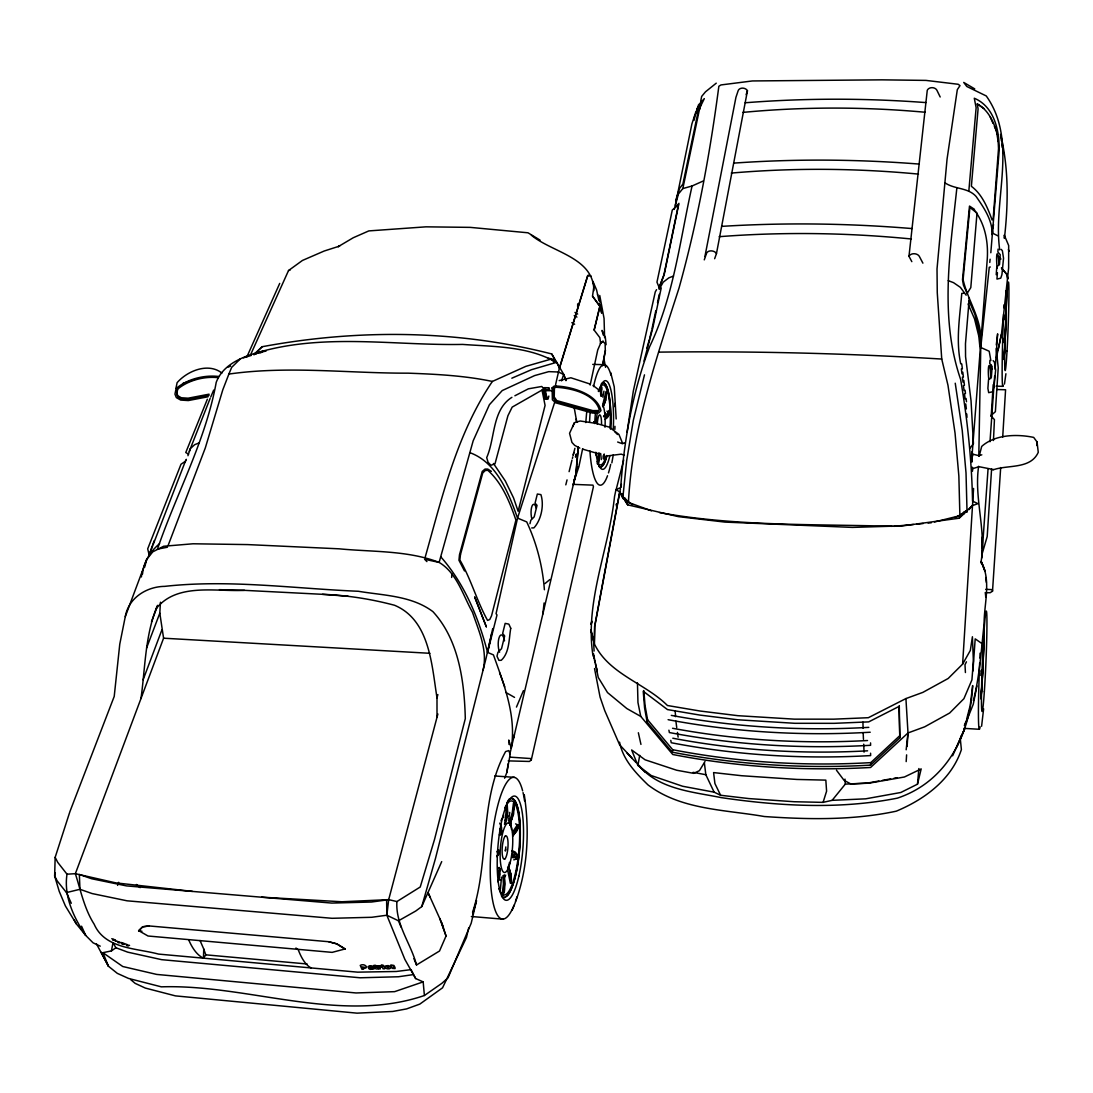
<?xml version="1.0" encoding="UTF-8"?>
<svg xmlns="http://www.w3.org/2000/svg" width="1093" height="1093" viewBox="0 0 1093 1093"><rect width="100%" height="100%" fill="white"/><g stroke="black" fill="none" stroke-linecap="round" stroke-linejoin="round"><path stroke-width="1.5" d="M606.465 391.362L606.205 397.224M577.678 307.242L577.691 303.84M595.439 663.642L598.24 677.428L607.517 692.579L626.863 708.578L640.744 716.407L672.769 754.498C737.816 767.177 804.434 771.234 870.575 767.477L907.996 732.952L924.705 726.804L949.667 713.005L963.903 698.7L971.923 679.901L973.385 661.128L972.415 636.754L970.338 650.431L962.619 664.12L948.178 678.48L922.875 692.375L905.919 698.577L868.348 717.705L833.686 719.167L794.406 719.153L737.857 715.683L699.998 711.01L667.454 705.518C644.802 682.988 608.938 674.231 594.414 643.955L594.756 626.439L620.4 489.036M981.459 561.829L984.902 570.915L981.049 561.474C991.611 580.397 984.028 603.445 984.096 623.994C981.254 649.597 979.779 675.542 973.385 700.599M604.21 453.978L603.787 458.923L603.76 455.084M978.618 466.287C973.89 498.791 986.61 530.57 980.872 562.936M978.795 456.109L980.763 347.465L989.261 267.307L990.313 266.979M981.705 553.864L982.183 550.667M982.074 548.235L982.252 538.644M508.19 763.72L506.838 772.491L504.597 778.216M1036.984 445.589L1037.052 441.968L1033.691 437.405C1017.077 433.907 995.013 434.399 981.692 446.422L979.26 455.877M513.423 803.369L512.193 813.301L508.791 823.248M514.325 805.09L511.961 818.835M483.079 670.091C487.874 650.321 478.625 630.729 472.518 612.367C462.913 595.289 456.956 572.951 439.126 562.403C407.689 550.257 372.412 552.047 339.199 548.823L247.605 544.587L193.01 543.781L163.663 546.254L152.733 551.869L146.735 559.397L125.285 616.602L119.765 644.173L114.218 696.419L69.911 811.607L55.156 857.349L54.65 876.012L59.254 891.437L65.389 905.947L76.291 923.817L85.664 935.389L93.069 942.822L100.255 946.155M81.551 926.208L85.664 935.389C73.682 917.423 63.613 896.287 67.001 874.195L57.751 862.391L55.156 857.349M600.644 394.71L600.563 387.796M188.802 940.076A108.535 39.621 -83.7 0 0 203.462 958.165L203.735 949.011L200.019 940.486M962.619 664.12L973.576 488.434M993.195 384.681L991.187 416.296M604.607 337.669L604.06 318.432L599.756 295.493M593.048 656.073C584.441 602.12 608.91 549.506 614.539 496.495L615.987 489.637L619.786 491.946L627.71 504.857L678.37 516.634L724.96 522.099L852.403 527.4L902.613 525.883L959.094 518.205L967.004 510.704L963.93 511.907M598.308 454.633L597.215 463.733M992.13 234.653C992.69 220.472 983.864 207.602 976.063 196.426C967.865 187.299 954.435 189.499 944.735 182.668M593.936 286.161L592.515 296.162L600.849 307.529L601.669 313.172L599.388 303.308M593.854 290.724C593.895 257.415 551.924 252.387 531.376 235.214M96.526 943.983L108.453 966.253L117.306 973.357L128.509 978.426L161.34 986.842C247.483 983.96 339.923 1024.428 424.398 995.504L423.169 981.883L415.654 978.563L411.05 969.641L396.253 971.486L357.643 972.155L158.471 954.08C136.338 948.082 104.983 949.052 94.162 924.2C84.393 908.925 80.773 890.768 75.362 873.676L163.581 638.203L159.81 613.159L160.439 602.229M982.047 541.841L982.347 536.895M906.179 761.602L906.616 754.867M907.135 746.437L907.996 732.952L905.919 698.577M578.224 447.133L575.82 474.034L509.748 754.539M578.375 447.174L575.97 474.075L573.238 484.95L575.178 476.015M991.583 469.17L987.198 536.554L982.129 553.864M993.455 440.52L994.439 419.63L990.736 415.559M985.135 592.693L990.135 592.72L992.512 591.19L1000.682 467.558M1002.705 437.077L1005.574 389.764L997.062 389.532M972.907 671.047L975.188 638.859L982.156 643.709M981.733 558.004L988.072 468.706M989.985 441.75L994.644 376.006M995.122 369.256L997.636 333.843L996.297 344.951M500.457 888.937L501.496 877.16M674.203 209.419L678.452 193.953L682.824 188.583L699.78 107.838L704.329 98.63L698.441 104.996L696.214 113.112M675.31 205.183L691.896 123.933L695.735 112.196M990.723 364.625L990.49 367.835L992.225 369.161M997.417 272.676L996.953 279.084L1000.764 278.155L1001.939 274.562L1003.538 258.208L1002.377 250.734L1001.174 249.354M390.911 966.786C391.335 969.751 385.665 969.3 384.982 967.278M999.712 249.873C992.676 199.554 1018.43 141.284 986.255 95.952L966.813 86.497L963.725 82.426L974.751 88.902M989.944 360.28L989.711 363.504L992.157 366.428L991.365 377.249L988.537 379.585L987.894 388.343L988.673 392.674L992.676 391.731M996.215 274.712L996.802 266.719L999.508 264.547L1000.218 254.669L997.882 252.032L998.1 249.095M972.224 453.089L980.216 350.006L978.809 336.207L974.532 318.842L968.029 303.991M972.483 471.206L972.729 467.859M499.296 867.473L497.889 876.928M385.064 966.417L387.974 965.543L390.816 966.54M969.313 297.72L965.474 343.735L965.556 356.605L971.035 400.694L973.439 443.621L970.174 448.021M585.78 422.581L586.9 409.656M384.968 967.496L385.078 966.198M386.717 966.335C387.277 968.015 391.526 967.51 386.813 966.622M596.027 455.166L596.231 452.775M968.849 190.797L976.131 107.701L974.3 98.247C994.712 106.772 999.849 131.911 999.07 151.804L990.818 252.743M705.012 761.507L699.465 770.633L693.713 773.352L676.676 770.237L645.089 759.799L631.645 749.962L637.888 765.442L651.237 775.538L682.606 786.25L714.125 792.165L720.615 795.267L748.773 798.573L794.133 801.729L823.084 802.371L832.128 800.336L865.656 798.833L900.823 792.48L917.492 784.173L918.858 768.543M983.618 708.81L981.596 726.271M378.082 967.851L377.987 968.931L376.142 968.945L373.697 967.387M379.244 967.168L379.134 965.761L377.591 965.788L378.765 968.917L380.364 968.876L379.626 966.458C378.547 968.07 382.195 967.592 381.443 966.198M381.293 965.98L381.389 964.9L383.274 965.338L383.178 966.417L379.339 966.089M498.012 867.487L499.952 868.894L498.627 877.378M623.707 459.989L616.151 489.609L620.701 487.574C624.076 439.659 632.765 391.759 649.625 346.672C673.821 296.217 679.983 240.009 692.074 185.988L703.264 180.987M372.153 967.442L372.057 968.521L369.871 968.343M369.502 966.554L369.393 967.633C364.57 966.485 373.888 964.094 374.079 967.933L373.984 969.013L372.412 969.054L372.399 967.783M373.423 966.963L374.257 965.87L374.161 966.95L373.929 965.351L375.514 965.324L377.017 966.239L376.006 967.332L376.101 966.253L377.823 967.442M363.668 968.152L363.559 969.231L361.947 969.272L360.239 965.379C364.939 962.66 369.981 969.136 362.903 968.207M956.853 187.982C950.104 251.663 939.352 317.298 960.624 379.421C967.442 419.671 971.745 460.317 972.538 501.14L977.948 503.641L972.183 505.69L959.094 518.205M899.812 737.898L899.02 706.433L868.703 721.886L834.068 723.334L794.843 723.306L737.789 719.781L699.971 715.095L667.481 709.589L643.231 691.254L644.597 707.95L647.138 722.104L672.277 752.175C737.474 764.854 804.243 768.898 870.52 765.127L899.812 737.898L899.279 705.641M1005.915 373.738L1004.467 384.067M451.641 577.446L451.969 574.126M605.823 392.155L602.981 403.727M511.251 748.159C516.538 715.942 504.051 684.655 493.435 654.898L487.546 652.384C478.57 617.764 464.552 583.812 440.711 556.761M622.75 498.558L626.644 460.85L633.366 420.136L644.487 374.844M632.929 504.57L628.42 502.425C632.26 428.319 656.456 358.012 679.026 288.046C697.416 222.029 709.972 154.099 718.852 86.251L720.956 84.94L752.367 80.95L881.983 79.844L925.99 80.404L958.165 84.27L959.996 85.623L957.304 89.681L947.057 159.127L937.015 268.96L937.261 292.678L941.742 359.05L947.986 385.337L955.05 433.142L958.862 476.07L959.886 515.691L955.118 517.385M499.706 873.799L498.558 880.166M870.52 765.127L870.779 762.627L900.058 735.411M601.574 396.062L601.505 386.703L601.095 396.349L601.56 394.163M989.78 262.457L990.121 259.219M906.165 749.784L907.996 732.952M140.983 698.523C145.328 667.345 145.041 634.76 157.488 605.358M911.835 261.651L908.98 256.295L927.26 90.323A5.137 3.989 2.2 0 1 932.015 87.659A5.137 3.989 2.2 0 1 936.933 90.309L940.185 96.99M542.852 614.02L544.095 602.981M1004.002 339.786L1004.166 338.311M693.959 120.394L697.102 108.576L700.845 104.204L699.821 109.109M415.654 978.563L404.875 959.408L386.84 915.224L388.684 899.635L437.883 713.975M505.827 846.925L505.321 851.037L505.745 849.22M513.765 859.849L516.606 858.948L517.208 855.068L512.877 852.034L512.617 854.139L516.934 857.295M993.906 387.824L995.641 369.912L994.425 362.166L993.168 360.635M970.201 705.477L972.674 685.571C970.42 734.441 946.647 781.659 897.353 798.15C839.397 809.612 779.432 806.156 721.298 797.63C693.044 791.879 659.625 789.556 639.555 766.248M996.42 357.602L1001.475 334.144L1008.634 268.017L1008.675 245.542L1004.262 235.104L1004.412 238.383C1008.347 203.64 1008.798 168.595 1000.587 134.412L1001.42 140.901M993.537 224.639L992.376 229.749L992.868 233.315L997.718 235.733M141.38 576.954L142.035 572.035M142.514 574.057C143.525 561.952 150.41 551.364 159.564 543.686M508.71 819.34L509.762 812.4M555.599 384.599L559.384 368.095L587.665 275.573L591.176 276.133M627.04 432.241L633.325 391.034L655.254 291.954L656.551 289.672M605.454 350.443L602.667 365.622M590.152 385.078L597.721 350.02L600.59 343.38L603.117 341.276M982.962 646.66L982.375 648.818M506.51 820.105L507.671 812.277L507.22 804.53L505.963 820.788L506.51 820.105L504.857 820.283M582.651 448.663L578.866 466.766L574.303 480.414M672.277 752.175L672.701 749.73L647.575 719.7L645.048 705.531L643.818 690.516M602.858 397.183L603.951 391.185M982.047 669.968L981.664 673.589L981.473 670.938M611.848 462.872L613.296 454.784M647.138 722.104L647.575 719.7M637.888 765.442L639.733 755.372M982.17 649.037L982.429 645.744M714.644 258.713L716.475 253.535L747.462 90.719A4.987 3.88 9.9 0 0 742.516 88.123A4.987 3.88 9.9 0 0 738.144 90.746L735.944 97.304L704.917 256.513M101.171 952.249L108.453 966.253L102.92 952.686L111.418 950.91L112.989 942.808L115.926 947.754L127.758 952.167L161.655 959.668L360.116 977.784L398.426 976.759L413.058 974.642M546.555 399.123L544.751 390.584L545.325 387.646M547.825 397.319L546.787 397.346L545.366 390.638L545.598 389.422L548.823 389.491M693.864 119.492L694.356 117.033M548.836 396.076L548.071 399.068L545.024 399.136L543.221 390.611L543.795 387.673L549.028 387.742L549.656 390.297M504.501 824.368L506.127 814.217L505.977 806.402M505.69 822.892L507.398 812.659L506.797 802.344M700.681 101.376L701.665 96.416L705.477 91.826L716.257 83.164M619.635 491.987L594.606 626.467L594.264 643.982L590.862 630.224M976.91 685.967L973.276 704.234L964.682 725.656M176.014 388.042L177.107 382.673C187.422 370.855 208.189 362.302 221.906 373.041M177.476 389.176L176.711 392.947L177.858 395.775L181.329 397.756L188.119 398.194L209.064 394.177M651.974 328.897L655.786 310.822M657.521 302.597L659.243 294.372M591.122 624.185L591.723 621.33M591.286 624.158L591.887 621.302M620.701 487.574L621.398 484.281M960.952 736.095L960.323 739.114L961.389 749.607C951.47 779.664 924.459 799.42 896.287 811.17C852.977 820.433 808.301 819.559 764.349 816.526C725.192 809.64 680.83 809.968 647.971 784.883C635.579 772.806 622.983 759.744 619.553 742.147M998.005 350.498L1001.475 334.144M502.07 894.894L503.422 883.991L502.903 875.698M503.204 894.88L504.638 883.991L504.037 875.725M598.008 464.484L599.019 453.171M55.319 872.952L54.65 876.012L57.232 880.972L66.482 892.585L71.277 903.283M491.809 633.011L487.546 652.384L496.987 615.004L496.072 613.651L517.549 518.096L554.82 401.869M492.724 628.584L486.016 658.451L435.479 858.442L421.761 906.589L415.75 911.015L398.467 920.798L386.84 915.224L371.702 917.287L332.067 918.298L127.075 900.81L92.126 893.568L79.953 889.292L66.482 892.585M499.31 834.847L501.318 833.686L501.742 831.814L501.523 827.278L499.72 823.138M643.996 361.073L652.863 327.668L661.21 287.978L660.541 287.814M508.177 760.878L529.367 761.452L531.266 760.031L593.431 486.699L592.952 485.142L573.224 484.377M609.102 414.151L607.558 417.471L605.071 419.398M468.733 927.779L466.451 937.493L442.556 987.799L419.808 1004.112L406.582 1008.907L392.729 1011.462L357.042 1013.156L175.467 995.887L145.287 988.058L135.122 983.345L130.641 979.574M513.628 737.994L514.407 734.687M576.872 469.58L577.569 466.615M608.965 410.462L607.407 413.468L603.555 416.706M602.516 365.581L605.303 350.402L605.112 343.762L602.967 341.235L600.44 343.339M599.797 306.382L594.073 330.018L599.852 337.641L600.59 343.38M594.223 330.072L599.948 306.423L592.515 296.162M506.838 772.491L510.117 754.73L508.873 750.59L505.608 751.547C478.816 800.896 489.664 860.451 472.559 912.368M917.492 784.173L921.18 768.912L904.417 777L869.017 783.162L850.819 783.941L844.042 780.32L836.459 770.196M575.396 456.806L576.476 454.005L575.642 456.833M649.857 337.682L651.633 330.551M529.955 523.725L530.815 520.254L534.204 516.852L537.046 505.335L535.064 503.149L537.346 494.022L540.898 494.623C544.314 504.993 541.281 519.899 533.931 527.864L531.717 527.946M565.805 484.855L567.048 479.895M569.098 471.643L571.981 460.071M572.39 458.418L572.787 456.847M573.839 452.584L573.128 455.426L574.904 448.308M966.608 719.344L969.805 707.007M437.009 717.281L436.995 697.799L437.869 694.574M144.59 567.363L146.735 559.397M425.136 557.403C442.187 497.055 456.642 434.167 492.383 381.443L525.87 366.346L551.555 358.982L556.761 362.289L531.444 369.707L511.838 378.205M646.796 348.312L649.515 339.117M187.955 455.713L190.127 448.799L194.663 444.687L198.817 443.034M823.084 802.371L826.595 791.168L825.83 780.129L796.906 779.446L741.696 775.729L713.592 772.587L714.918 783.544L720.615 795.267M559.534 368.15L587.815 275.614L588.785 275.176M561.556 380.883L563.633 374.434L558.386 372.003L548.782 371.634L534.586 375.596L502.22 390.57L489.391 404.724L473.16 440.834L439.126 562.403L424.603 559.274L426.912 561.611M675.638 200.634L679.655 188.256L682.852 184.198L698.659 109.04L700.845 104.204L697.102 108.576M511.155 821.403L514.065 805.555L513.614 814.066L509.707 824.955M604.689 403.003L605.645 400.134M746.123 94.654L747.462 90.719M148.771 555.954L185.714 460.358M149.7 553.359L152.378 545.612M704.261 259.861L706.515 253.398A5.356 3.839 10.4 0 1 711.147 250.871A5.356 3.839 10.4 0 1 716.475 253.535M982.429 646.537L982.839 645.348M189.417 451.45L190.469 448.485M117.579 885.371L118.672 882.297M517.795 828.603L512.781 836.213M509.311 869.181L511.059 883.226L511.237 875.343L509.311 869.181L507.603 867.801M143.115 679.791L161.86 629.978M603.623 405.831L606.068 399.095L606.383 392.086L604.087 404.765L602.489 405.708M146.571 648.026L159.81 613.159M151.517 621.644L157.269 606.574M152.856 544.341L154.304 540.557M240.392 358.818L231.675 367.357L228.888 374.066L222.794 389.818L205.306 447.939L168.144 545.421M191.002 446.996L210.17 398.33M518.178 825.229L513.437 832.962L513.546 834.833L516.647 831.336L518.287 827.223L518.178 825.229L515.582 823.849M125.285 616.602C128.509 597.871 146.722 586.545 164.701 586.367C229.011 579.208 293.921 588.581 358.313 591.272C383.575 595.494 411.514 595.617 432.896 611.615C458.882 639.788 464.375 681.649 465.304 718.634L434.549 839.369L420.231 887.01L396.896 901.561L388.684 899.635L341.931 901.766L261.596 897.175M497.93 881.819L499.597 876.982L499.952 868.894M964.368 725.465L966.212 720.874M472.709 914.021L476.507 900.646L471.206 923.189L448.048 977.825L441.886 983.304L424.398 995.504M517.576 824.6L512.562 832.183M516.456 707.075L523.438 690.612M210.758 396.964L213.695 390.078M250.379 355.225L288.525 270.545L302.447 260.448L324.197 251.021L339.65 246.062L338.174 246.676L353.23 237.755L368.819 230.91L425.942 226.838L470.236 227.371L528.001 232.795L540.065 240.118M439.741 918.489L446.04 936.018L439.523 951.006L416.515 964.982L413.933 958.67M185.209 461.806L186.288 459.333M956.785 746.833L964.586 728.963L952.631 755.796M246.922 356.783L279.712 283.401M572.595 426.885L574.453 422.704L580.151 420.983L596.068 423.387L609.238 427.117L618.911 434.413L622.791 443.744M421.761 906.589L441.709 861.612M981.008 671.184L981.459 670.187M980.79 675.406L981.186 672.55M498.531 854.412L496.7 856.652M574.453 422.704L569.562 433.306L571.94 442.405L574.631 445.329L579.809 448.103M658.915 288.333L664.175 274.753L678.944 203.353L676.198 206.55M1004.945 317.557L1005.273 315.235L1004.891 319.675M207.356 399.205L185.769 452.529L188.556 454.155M512.098 910.291C527.81 874.427 530.023 833.085 524.271 794.679M966.444 661.811L964.996 664.722L965.42 672.537M609.211 412.239L605.659 416.501L605.713 418.236L609.279 414.069L609.211 412.239L606.943 411.146M127.048 945.732L127.13 944.557L123.878 943.409L123.454 944.229M122.02 943.887L122.553 943.027L123.933 943.683M122.361 944.215L122.785 943.396L123.892 944.516M112.852 940.322L113.289 939.502L116.459 941.292M115.393 941.21L115.407 939.98L111.773 938.696M659.202 289.413L663.164 282.199L668.834 277.854L673.493 276.051M604.62 414.261L605.385 412.949M509.762 825.16L510.991 823.152M967.414 292.965L970.803 287.623L977.005 213.067L969.901 207.451L963.097 279.74C967.865 300.753 981.992 319.361 980.845 342.013L987.157 260.53C988.564 242.851 985.462 224.516 974.409 210.143M498.709 849.767L496.891 851.693M203.462 958.165L205.798 954.831L203.735 949.011M156.299 608.487C176.984 582.692 215.485 591.805 244.49 590.343L322.462 594.319C346.877 595.234 371.005 599.005 394.587 605.276C429.904 620.127 431.749 665.323 436.995 697.799M969.095 509.611L972.183 505.69M832.128 800.336L845.299 784.118L844.998 779.104M254.123 354.392L262.156 346.727C357.998 328.911 457.079 329.758 551.733 353.954L556.351 362.425C528.438 346.112 494.022 346.713 462.612 344.418C395.693 345.689 326.698 333.379 261.09 351.563C243.438 356.4 223.232 363.846 216.223 382.304C205.703 440.657 176.506 493.449 157.447 549.137L167.448 547.224M260.667 352.848L262.812 351.154L253.918 354.583L262.156 346.727M991.119 415.436L995.381 411.692L998.223 367.917L996.269 348.558M556.269 386.089L554.424 387.66L554.233 397.005L556.802 400.625L592.843 410.626L598.281 410.558M544.956 583.594L549.888 579.522M497.452 852.772L499.132 851.174L499.05 853.346L497.342 855.518M128.236 945.117L129.548 945.39M957.96 516.169L966.936 510.704L959.886 515.691L934.474 521.976M111.418 950.91L115.926 947.754M967.004 510.704L959.886 515.691L964.176 513.601M369.379 967.51L371.593 967.797M184.799 461.683L181.014 464.224L147.692 548.877L149.167 554.916M511.893 397.333C491.946 409.889 495.252 438.293 486.686 457.625L488.106 462.339L490.962 465.263L494.992 463.842L507.917 415.75L512.18 407.115L543.89 388.999L541.786 386.471L528.384 388.821L514.885 395.775M117.211 941.251L121.022 942.822M257.005 353.312L266.146 350.962M253.877 354.61L261.09 351.563M227.795 367.221L230.596 366.1M423.169 981.883L394.628 991.652L356.045 992.963L156.695 974.423L122.771 966.513L102.92 952.686M182.681 383.534L197.068 378.67M372.303 968.863C368.191 971.049 366.661 965.406 371.688 966.718M682.824 188.583L692.074 185.988M243.411 357.848L251.185 355.444M559.179 380.583L570.86 377.768L590.015 384.012M288.525 270.545L290.028 270.121M981.815 454.825L978.836 455.658L972.169 454.019L972.142 461.123M992.909 469.922C1007.678 464.511 1030.494 469.607 1038.268 452.311L1037.052 441.968M209.077 395.324L188.119 399.328L181.329 398.904L177.845 396.923L176.711 394.081L177.735 389.067C188.392 380.159 204.459 376.17 218.204 377.659M208.121 396.759L188.283 400.557L180.673 400.065L176.356 397.606L174.962 394.149L176.096 388.548C187.299 378.957 204.336 374.749 218.901 376.511M624.977 442.938L621.821 443.512L617.654 442.023M868.976 782.807L878.963 781.003M882.297 780.402L890.617 778.899M893.951 778.284L897.285 777.683M149.181 925.949L142.691 926.823L138.688 930.649L148.02 936.004L332.122 952.372L345.21 948.915L336.808 943.819L328.733 941.729L149.181 925.949L142.718 926.755L138.592 930.935L141.953 931.236M228.888 374.066C288.238 365.581 348.435 373.355 408.058 373.164C436.298 374.189 464.662 375.637 492.383 381.443M893.869 526.334L913.42 524.462M916.672 524.148L923.189 523.533M928.08 523.069L931.345 522.755M742.844 112.401C803.478 106.622 864.645 106.731 925.293 112.265M731.285 173.077C793.545 167.694 856.284 168.199 918.489 174.101M607.667 455.89L621.261 454.141L624.308 455.33M963.589 293.252L961.772 293.389C959.791 316.847 955.733 340.497 960.733 363.873M745.166 102.769C805.295 98.028 865.779 98.097 925.908 102.592M719.153 236.689C783.135 231.743 847.526 232.7 911.357 238.984M733.69 163.117C795.417 158.758 857.458 159.209 919.145 164.073M67.001 874.195L75.362 873.676L115.885 882.898L192.436 891.382M721.64 226.374C785.047 222.439 848.728 223.327 912.04 228.574M508.518 820.747L510.732 820.611M845.299 784.118L867.309 783.107M117.935 942.562L118.754 942.781M868.785 727.364C802.795 731.094 736.327 727.432 671.307 715.382M870.219 732.228C802.672 736.135 734.633 732.242 668.11 719.686M867.528 740.521C802.358 744.087 736.737 740.262 672.564 728.266M867.582 750.823C802.467 754.416 736.887 750.399 672.81 738.212M870.779 762.627C804.557 766.398 737.843 762.367 672.701 749.73M659.298 352.124C753.446 350.962 847.758 353.408 941.742 359.05M362.056 966.909L365.007 967.387M543.221 390.611L544.751 390.584M892.202 526.32C814.681 523.984 736.081 526.498 659.544 512.603M545.366 390.638L551.746 390.734M592.748 364.379L604.497 364.679M996.133 386.157L1002.8 386.335M219.461 589.673L244.49 590.343M985.763 589.332L992.335 589.646L992.512 591.19M594.346 422.649L595.371 423.169L593.841 422.212M163.581 638.203L429.918 653.3M963.903 728.348L979.164 729.277M509.639 757.121L530.679 758.542L531.266 760.031M494.705 775.975L514.489 777.342M322.462 594.319L348.134 596.259M471.356 916.508L502.971 919.158M205.798 954.831L307.106 963.985M593.882 421.679L594.975 422.103M993.4 469.512L979.027 466.697L972.442 468.719L972.224 467.162M693.112 772.341L705.832 774.705L714.125 792.165M548.331 358.313L551.555 358.982L556.296 362.398L553.249 361.605M328.733 941.729L336.781 943.901L345.128 949.202M582.583 449.127L598.144 453.636M121.132 942.439L122.443 943.081M126.419 945.185L128.564 945.951M469.853 452.652C496.864 462.421 508.614 493.093 517.549 518.096L526.717 521.908C536.704 543.207 542.62 566.311 544.396 589.755M627.71 504.857L622.901 497.11L628.42 502.425L651.483 510.827M948.246 280.655L953.533 282.663L960.392 287.363L966.157 295.192M603.855 415.764L605.659 416.501M512.221 850.641L515.227 852.075L517.153 854.453M514.789 853.838L517.208 855.068M625.565 498.49L622.955 497.11L622.204 493.94M119.52 942.74L118.55 942.07M574.221 315.563L576.926 317.093M571.844 322.654L574.631 324.238M505.786 692.415L514.543 697.389M574.959 312.434L577.664 314.06M511.674 855.163L516.606 858.948M511.975 851.078L512.959 851.679M550.039 358.477L556.296 362.398M491.344 471.343L487.765 469.075L485.046 469.061L482.232 471.452L459.484 554.793L458.951 560.258L464.511 570.97M998.046 138.797L998.524 148.58L993.209 218.204L992.075 219.953C987.553 207.615 982.211 194.39 971.376 186.302L978.085 108.945L977.279 103.972C988.55 109.915 994.002 122.689 997.417 134.316M974.519 209.405L969.491 206.058L962.496 279.712L963.452 285.205L967.387 293.88M977.279 103.972L983.864 108.467M512.303 857.226L513.259 857.896M998.606 256.404L1000.942 259.027M592.952 385.433L598.308 389.491M295.943 948.027L298.293 949.817A109.751 34.962 -84.3 0 0 311.15 967.933M630.074 503.026L622.955 497.11L628.42 502.425M136.42 884.483L140.15 887.639M600.849 307.529L599.674 304.25M614.703 431.68L617.531 434.522M626.89 752.886L636.099 762.6M631.904 757.941L619.594 744.757L604.743 710.628L600.071 697.074L594.524 668.561M638.613 765.127L645.321 772.314M493.462 463.473L505.28 480.92L513.532 497.861L518.137 511.278L545.079 405.435L542.032 390.051M551.733 353.954L563.797 374.475L566.065 380.555M74.31 920.115L76.291 923.817M922.902 263.153L919.363 256.445A5.52 3.962 4.1 0 0 914.076 253.726A5.52 3.962 4.1 0 0 908.98 256.295M446.04 936.018L441.818 923.066L428.005 892.516L430.068 897.093M396.896 901.561C395.434 924.705 410.872 943.341 416.515 964.982M557.416 363.75L559.384 368.095M619.786 491.946L622.163 497.233M990.299 117.17L993.018 123.331M994.384 126.419L996.433 131.051L998.196 141.653M969.054 300.958L974.901 314.319L979.164 331.698L980.763 347.465L989.192 351.249L990.845 360.499M1008.388 249.587L1009.085 251.294M398.467 920.798L401.049 927.11M504.788 686.896L499.597 672.687M563.633 374.434L565.901 380.514M508.887 867.787L510.882 874.004L511.442 880.33M441.818 923.066L443.444 928.094M610.7 372.563L614.252 386.867L616.179 418.961M511.141 747.721L508.764 740.029L509.01 744.429M507.794 870.738L510.349 883.281M596.259 667.591L593.472 653.614M500.717 824.614L501.455 831.076M594.401 659.885L595.084 662.385M500.539 828.166L501.318 833.686M499.761 828.863L500.553 835.079M603.254 335.032L602.052 330.387L605.358 337.696L606.109 344.705M1004.098 339.09L1004.194 342.737L1004.481 337.983M591.026 630.196L594.414 643.955M638.353 732.747L640.949 744.415M596.573 669.012L597.202 671.84L596.573 667.727M598.95 300.712L596.587 289.946L592.884 281.311L593.526 284.303M640.744 716.407L637.957 702.539L637.451 682.879M598.964 297.009L600.016 301.873M668.889 730.165L669.381 732.542C735.589 745.153 803.341 749.129 870.602 745.289L870.561 742.898M670.774 740.371L671.252 742.734C736.832 755.359 803.983 759.375 870.629 755.577L870.588 753.2M603.773 357.739L605.549 367.316M574.167 407.388L576.776 422.212M972.825 455.822L972.142 451.737L971.978 462.038M955.241 383.206L962.25 430.519L966.021 472.996L967.045 512.221M677.428 732.378L678.125 737.147M576.189 419.043L576.612 422.158M601.109 384.996L601.56 389.586M1001.844 144.139L1002.254 147.377M961.758 363.942L962.373 368.874M962.783 372.153L963.398 377.085M963.821 380.378L964.436 385.31M965.051 390.242L965.461 393.535M966.075 398.467L966.485 401.746M961.348 368.874L961.977 373.888M962.4 377.222L963.029 382.236M963.439 385.569L964.067 390.584M964.491 393.917L965.119 398.931M965.734 403.932L966.362 408.946M675.911 721.161L676.731 727.61M704.411 763.133L705.832 774.705M985.777 577.514L986.364 582.391M616.493 504.119L616.862 507.316M616.343 504.16L616.712 507.343M601.3 459.62L600.658 453.472M597.57 294.4L597.666 295.342M1003.032 148.511L1003.415 152.938M593.8 655.773L594.045 658.642M966.745 413.96L966.991 417.307M675.146 710.641L675.583 716.653M863.716 744.183L864.057 752.134M593.718 644.378L594.086 651.073M863.156 732.802L863.456 739.346M79.953 889.292L79.365 874.482L91.566 878.731L126.542 885.904L331.78 903.078L371.47 902.026L386.621 899.963L386.84 915.224M599.347 453.527L598.554 462.763L598.882 453.089M603.172 455.822L603.227 458.759M503.572 814.9L503.627 817.646M862.951 722.118L863.074 728.225M981.09 695.503A45.305 1.653 -87.6 0 0 983.973 627.683A47.477 1.735 -87.6 0 1 980.899 698.933M984.11 627.314A47.819 1.749 -87.6 0 1 981.118 696.733M985.367 593.622A68.244 2.473 -87.6 0 1 985.722 596.956M980.12 726.831A68.244 2.473 -87.6 0 1 979.656 663M979.861 658.109A68.244 2.473 -87.6 0 1 980.079 653.19M1006.27 291.052A39.949 1.284 -87.9 0 1 1003.989 357.944M1006.421 292.596A42.176 1.353 -87.9 0 1 1003.989 359.529A41.876 1.353 -87.9 0 0 1006.38 290.601M1003.237 385.269A60.183 1.913 -87.9 0 1 1003.62 314.128M1003.893 307.83A60.183 1.913 -87.9 0 1 1004.043 304.783M997.281 268.25A8.58 1.025 87 0 1 996.625 257.265A8.58 1.025 87 0 1 997.759 254.587A8.58 1.025 87 0 1 998.811 264.643M988.769 379.203A8.935 1.12 87.4 0 1 988.455 367.822A8.935 1.12 87.4 0 1 989.889 367.453A8.935 1.12 87.4 0 1 990.695 378.684M499.624 652.193A9.632 3.306 89 0 1 499.378 636.905A9.632 3.306 89 0 1 504.515 640.867M531.758 518.574A9.14 2.992 87.7 0 1 532.113 505.868A9.14 2.992 87.7 0 1 536.362 508.3M602.721 404.355A27.762 5.943 -88.2 0 1 603.213 407.265M602.817 405.175A21.109 4.495 -88.1 0 1 605.016 427.226M596.191 423.196A21.109 4.495 -88.1 0 1 597.256 413.072M599.907 387.537A40.004 8.484 -88.1 0 1 610.154 427.746M606.287 455.535A40.004 8.484 -88.1 0 1 597.215 461.519M598.24 391.212A40.004 8.484 -88.1 0 1 599.06 389.19M602.735 382.728A42.231 8.963 -88.1 0 1 610.618 427.609M606.547 457.106A42.231 8.963 -88.1 0 1 598.855 466.424M601.341 383.739A41.93 8.894 -88.1 0 1 610.468 429.125M606.834 455.685A41.93 8.894 -88.1 0 1 598.759 466.028M593.567 386.594A60.252 12.774 -88.1 0 1 611.001 375.2M614.853 403.385A60.252 12.774 -88.1 0 1 614.99 406.692M614.976 426.338A60.252 12.774 -88.1 0 1 614.853 429.412M610.673 464.416A60.252 12.774 -88.1 0 1 608.487 472.9M607.53 475.742A60.252 12.774 -88.1 0 1 589.919 451.013M589.578 421.884A60.252 12.774 -88.1 0 1 590.275 410.654M598.937 391.608A44.335 9.359 -88.1 0 1 609.58 385.61A44.335 9.359 -88.1 0 1 613.255 429.44M609.826 455.89A44.335 9.359 -88.1 0 1 595.835 452.256M594.742 423.551A44.335 9.359 -88.1 0 1 595.453 412.648M601.546 424.316A9.933 2.118 -88.2 0 0 599.606 414.875A10.056 2.145 -88.1 0 0 597.297 424.111M506.947 815.132A32.749 7.952 -85.4 0 1 507.999 816.047M510.54 822.537A32.749 7.952 -85.4 0 1 511.524 829.505M509.475 862.418A32.749 7.952 -85.4 0 1 508.873 865.164M508.559 866.476A32.749 7.952 -85.4 0 1 507.89 868.962M505.663 875.138A32.749 7.952 -85.4 0 1 504.474 877.378M500.867 880.179A32.749 7.952 -85.4 0 1 498.695 878.622M500.977 820.802A32.749 7.952 -85.4 0 1 502.179 818.343M508.382 866.011A42.914 10.479 -85.3 0 1 507.78 868.88M504.816 807.864A47.19 11.367 -85.4 0 1 518.683 817.113A47.19 11.367 -85.4 0 1 514.229 877.939A47.19 11.367 -85.4 0 1 498.914 888.623M511.852 798.341A49.8 11.996 -85.4 0 1 520.09 842.129A49.8 11.996 -85.4 0 1 507.234 895.864M505.676 897.121A49.8 11.996 -85.4 0 1 502.63 897.326M508.723 799.543A49.8 11.996 -85.4 0 1 510.281 798.559M507.685 800.95A49.458 11.914 -85.4 0 1 519.803 845.599A49.458 11.914 -85.4 0 1 501.537 896.192M514.038 905.236A71.086 17.092 -85.4 0 1 491.877 895.864A71.086 17.092 -85.4 0 1 499.023 800.909A71.086 17.092 -85.4 0 1 522.632 790.867M523.055 792.603A71.086 17.092 -85.4 0 1 524.544 800.814M516.948 896.916A71.086 17.092 -85.4 0 1 515.513 901.288M505.267 836.159A11.709 2.842 -85.4 0 1 508.054 844.752A11.859 2.869 -85.4 0 1 504.884 858.989M504.925 858.811A11.709 2.842 -85.4 0 1 502.111 850.272A11.859 2.869 -85.4 0 1 505.239 836.049M552.088 387.878L552.389 399.833L555.64 402.798L592.584 413.072L598.691 413.004L600.972 410.64C596.969 393.22 569.535 386.034 554.288 385.993L552.088 387.878M553.632 388.807L553.454 398.166L556.009 401.773L592.064 411.788L597.516 411.719L599.347 409.82C594.36 393.289 570.45 387.947 555.476 387.236L553.632 388.807M510.745 628.297C508.873 638.763 509.584 652.74 501.236 660.309L498.914 660.35L496.987 656.21L497.943 652.371L501.537 648.668L504.679 635.948L502.643 633.475L505.157 623.379L508.86 624.13L510.745 628.297M504.16 884.838L503.791 893.077C506.018 891.109 503.586 858.866 504.16 884.838M390.652 965.515L390.816 967.018L392.633 968.412L395.092 968.562L394.928 967.073L393.234 965.884L393.138 966.963L394.04 966.95L393.876 965.447L391.075 964.982L391.294 966.581L390.652 965.515M384.75 967.701L384.654 968.781L383.056 968.822L381.881 965.706L383.479 965.665L384.75 967.701M460.454 554.697L459.88 559.985C471.056 579.126 476.958 601.423 487.574 620.414L489.76 619.499L491.536 615.81L515.923 520.077C509.803 502.22 502.07 482.887 487.82 470.304L485.347 470.482L482.737 472.982L460.454 554.697M678.452 204.705L663.929 274.767L659.134 287.445L656.961 282.172L672.304 210.034L678.452 204.705M1003.251 270.067L1001.407 267.935L1007.036 274.616L1007.76 278.811L1007.036 274.616L1003.251 270.067M486.33 626.795L474.745 597.133L486.33 626.795M984.342 691.623A50.21 1.776 -87.6 0 0 986.501 611.465A50.21 1.776 -87.6 0 0 981.746 680.597A50.21 1.776 -87.6 0 0 984.342 691.623M1007.036 350.935A44.28 1.38 -87.9 0 0 1008.511 282.144A44.28 1.38 -87.9 0 0 1004.836 345.798A44.28 1.38 -87.9 0 0 1007.036 350.935M509.857 863.689A24.893 6.012 -85.4 0 0 509.365 823.289A24.893 6.012 -85.4 0 0 500.143 856.229A24.893 6.012 -85.4 0 0 509.857 863.689M518.833 876.244A52.3 12.529 -85.4 0 0 514.885 796.114A52.3 12.529 -85.4 0 0 497.397 872.228A52.3 12.529 -85.4 0 0 518.833 876.244"/></g></svg>
